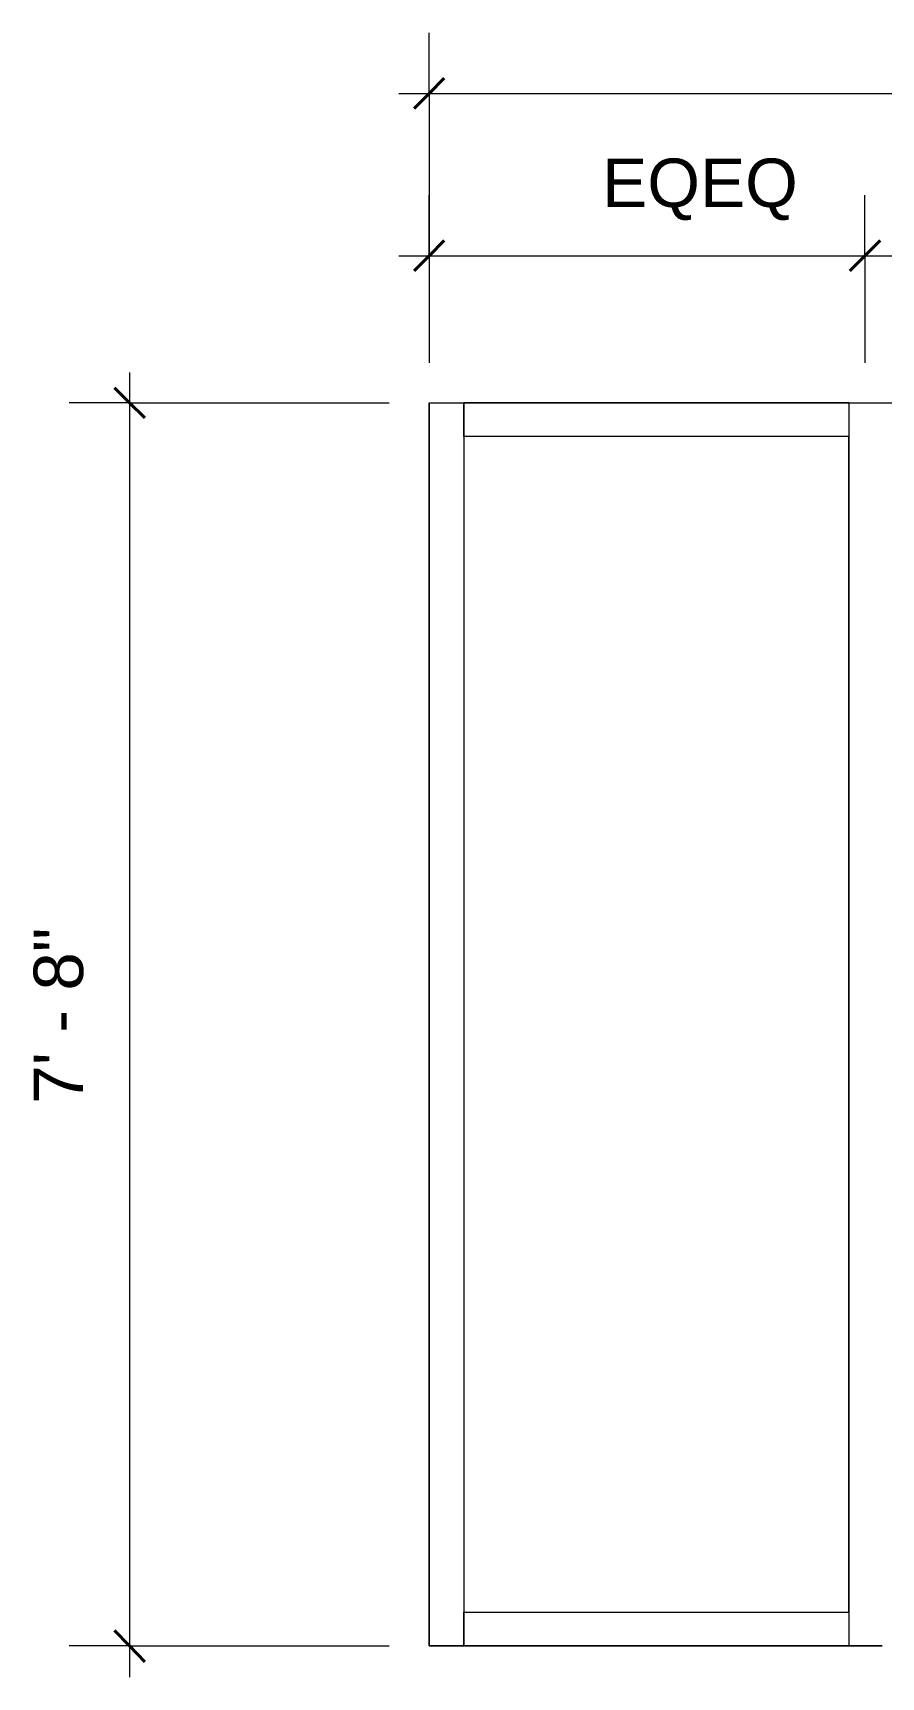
# Model space of a CAD drawing. Header units: inches. Extents: x -6061 to 13621, y -296 to 7483.
# Drawn here: x -5751.7 to -5688.9, y -186.9 to -65.1 of the extents above; entities that cross this region are included whole.
import ezdxf

# ---------------------------------------------------------------- set-up
doc = ezdxf.new("R2010")
doc.units = ezdxf.units.IN
doc.header["$MEASUREMENT"] = 0
doc.layers.get('0').update_dxf_attribs({"linetype": 'CONTINUOUS'})
doc.styles.add('Arial$001H0', font='arial.ttf')

msp = doc.modelspace()

# ---------------------------------------------------------------- linework, layer by layer
at = {"color": 7, "linetype": 'Continuous', "lineweight": 9, "true_color": 0x000007}
for p, q in [((-5722.39596, -69.62986), (-5722.39596, -65.1448)), ((-5724.6385, -69.62986), (-5619.55976, -69.62986)), ((-5722.39596, -69.62986), (-5722.39596, -89.5724)), ((-5722.39596, -81.64344), (-5722.39596, -77.15837)), ((-5690.11949, -81.64344), (-5690.11949, -77.15837)), ((-5724.6385, -81.64344), (-5690.11949, -81.64344)), ((-5722.39596, -81.64344), (-5722.39596, -89.5724)), ((-5690.11949, -81.64344), (-5655.60049, -81.64344)), ((-5690.11949, -81.64344), (-5690.11949, -89.5724)), ((-5744.58103, -90.29321), (-5744.58103, -186.88235)), ((-5744.58103, -92.53575), (-5749.0661, -92.53575)), ((-5744.58103, -92.53575), (-5725.35931, -92.53575)), ((-5722.39596, -92.53575), (-5719.83307, -92.53575)), ((-5722.39596, -92.53575), (-5722.39596, -184.55973)), ((-5719.83307, -95.01855), (-5719.83307, -92.53575)), ((-5691.32085, -92.53575), (-5719.83307, -92.53575)), ((-5719.83307, -92.53575), (-5719.83307, -184.55973)), ((-5691.32085, -92.53575), (-5691.32085, -95.01855)), ((-5691.32085, -92.53575), (-5688.83805, -92.53575)), ((-5691.32085, -92.53575), (-5691.32085, -184.55973)), ((-5691.32085, -95.01855), (-5719.83307, -95.01855)), ((-5691.32085, -95.01855), (-5719.83307, -95.01855)), ((-5719.83307, -95.01855), (-5719.83307, -182.07692)), ((-5691.32085, -182.07692), (-5691.32085, -95.01855)), ((-5719.83307, -182.07692), (-5691.32085, -182.07692)), ((-5719.83307, -184.55973), (-5719.83307, -182.07692)), ((-5719.83307, -182.07692), (-5691.32085, -182.07692)), ((-5691.32085, -182.07692), (-5691.32085, -184.55973)), ((-5744.58103, -184.55973), (-5749.0661, -184.55973)), ((-5744.58103, -184.55973), (-5725.35931, -184.55973)), ((-5722.39596, -184.55973), (-5719.83307, -184.55973)), ((-5719.83307, -184.55973), (-5722.39596, -184.55973)), ((-5691.32085, -184.55973), (-5719.83307, -184.55973)), ((-5719.83307, -184.55973), (-5691.32085, -184.55973)), ((-5691.32085, -184.55973), (-5688.83805, -184.55973)), ((-5688.83805, -184.55973), (-5691.32085, -184.55973))]:
    msp.add_line(p, q, dxfattribs=at)
at = {"color": 7, "linetype": 'Continuous', "lineweight": 40, "true_color": 0x000007}
for p, q in [((-5722.39596, -69.62986), (-5721.2747, -68.5086)), ((-5722.39596, -69.62986), (-5723.51723, -70.75113)), ((-5722.39596, -81.64344), (-5721.2747, -80.52217)), ((-5690.11949, -81.64344), (-5688.99823, -80.52217)), ((-5722.39596, -81.64344), (-5723.51723, -82.76471)), ((-5690.11949, -81.64344), (-5691.24076, -82.76471)), ((-5744.58103, -92.53575), (-5745.7023, -91.41448)), ((-5744.58103, -92.53575), (-5743.45976, -93.65701)), ((-5744.58103, -184.55973), (-5745.7023, -183.43846)), ((-5744.58103, -184.55973), (-5743.45976, -185.76109))]:
    msp.add_line(p, q, dxfattribs=at)
at = {"color": 7, "linetype": 'Continuous', "lineweight": 18, "true_color": 0x000007}
for p, q in [((-5722.39596, -184.55973), (-5722.39596, -92.53575)), ((-5722.39596, -92.53575), (-5619.31949, -92.53575)), ((-5722.39596, -184.55973), (-5722.39596, -184.55973)), ((-5722.39596, -184.55973), (-5722.39596, -184.55973))]:
    msp.add_line(p, q, dxfattribs=at)

# ---------------------------------------------------------------- texts
at = {"color": 7, "true_color": 0x000007, "style": 'Arial$001H0'}
msp.add_text('EQEQ', height=3.590405, dxfattribs=at).set_placement((-5709.5816, -78.03945))
msp.add_text('7\' - 8"', height=3.667117, rotation=90, dxfattribs=at).set_placement((-5748.02505, -144.43445))

doc.saveas('drawing.dxf')
